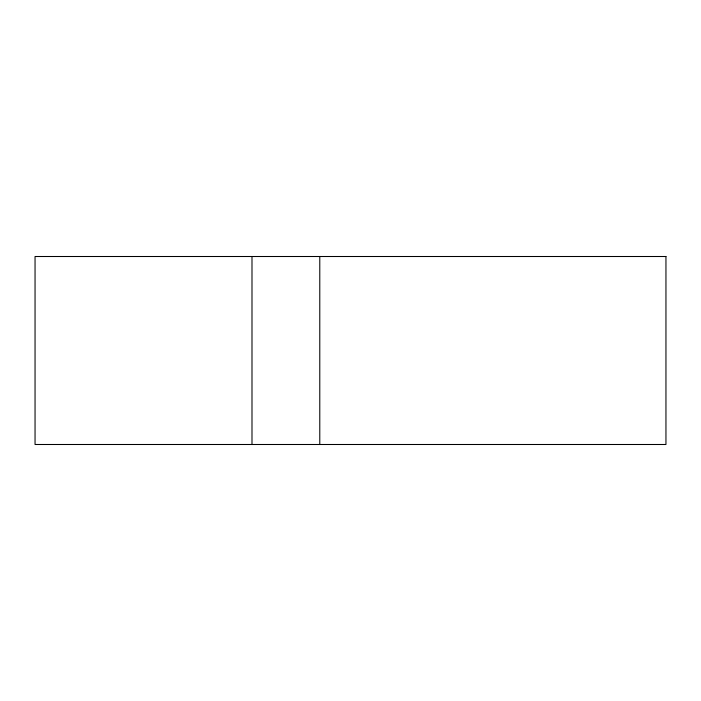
<?xml version="1.0" encoding="UTF-8"?>
<svg xmlns="http://www.w3.org/2000/svg" width="701" height="701" viewBox="0 0 701 701"><rect width="100%" height="100%" fill="white"/><g stroke="black" fill="none" stroke-linecap="round" stroke-linejoin="round"><path stroke-width="1.05" d="M319.779 256.505L319.779 444.495M251.992 256.505L251.992 444.495M665.95 256.505L35.05 256.505L35.05 444.495L665.95 444.495L665.95 256.505"/></g></svg>
